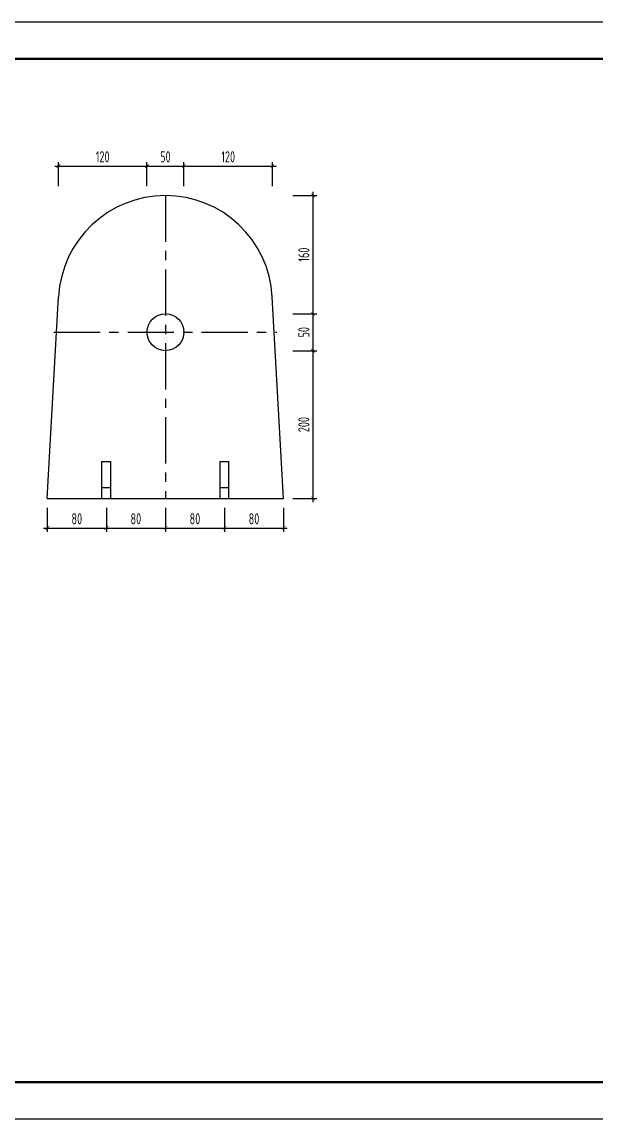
# Model space of a CAD drawing. Extents: x -100 to 128588, y -100 to 34507.
# Drawn here: x 25604 to 41161, y 0 to 29700 of the extents above; entities that cross this region are included whole.
import ezdxf
from ezdxf.enums import TextEntityAlignment as Align

# ---------------------------------------------------------------- set-up
doc = ezdxf.new("R2010")
doc.units = 0
doc.header["$LTSCALE"] = 1000
doc.linetypes.add('CENTER', pattern=[2, 1.25, -0.25, 0.25, -0.25])
doc.layers.get('0').update_dxf_attribs({"linetype": 'CONTINUOUS'})
doc.layers.get('Defpoints').update_dxf_attribs({"linetype": 'CONTINUOUS'})
doc.layers.add('1粗实线', color=1, linetype='CONTINUOUS', lineweight=30)
doc.layers.add('HFZT', color=5, linetype='CONTINUOUS', lineweight=15)
doc.styles.add('TSSD_Dimension', font='tssdeng.shx', dxfattribs={"width": 0.7, "bigfont": 'hztxt.shx'})
doc.styles.add('TSSD_NORM', font='tssdeng.shx', dxfattribs={"width": 0.7, "bigfont": 'hztxt.shx'})
doc.dimstyles.new('TSSD_100_100', dxfattribs={"dimtxt": 300, "dimasz": 100, "dimexe": 100, "dimexo": 250, "dimgap": 100, "dimtad": 1, "dimdec": 0, "dimzin": 0, "dimdsep": 46, "dimtxsty": 'TSSD_Dimension', "dimblk": 'ARCHTICK', "dimblk1": 'ARCHTICK', "dimblk2": 'ARCHTICK', "dimcen": 0, "dimdle": 100, "dimclrt": 7, "dimadec": 0, "dimazin": 0, "dimtfac": 1, "dimtdec": 0, "dimtix": 1, "dimtmove": 2, "dimatfit": 3, "dimfxl": 1, "dimtolj": 1, "dimtzin": 0, "dimarcsym": 0})

# ---------------------------------------------------------------- blocks, each defined once
blk = doc.blocks.new('DETK')
at = {"color": 7, "linetype": 'Continuous'}
blk.add_lwpolyline([(0, 0), (0, 29700), (42000, 29700), (42000, 0), (0, 0)], dxfattribs=at)
at = {"layer": '1粗实线', "color": 7, "linetype": 'Continuous', "const_width": 60}
blk.add_lwpolyline([(2500, 1000), (2500, 28700), (41000, 28700), (41000, 1000), (2500, 1000)], dxfattribs=at)
at = {"layer": 'HFZT', "color": 2, "style": 'TSSD_NORM', "width": 0.7}
for tag, height, p in [('比例尺', 250, (40275, 3100)), ('图号', 250, (37501, 1700)), ('日期', 250, (40275, 1700)), ('图名', 400, (31926, 1425))]:
    blk.add_attdef(tag, text='', height=height, dxfattribs=at).set_placement(p, align=Align.MIDDLE)
blk = doc.blocks.new('_ArchTick')
at = {"color": 0, "linetype": 'ByBlock', "const_width": 0.15}
blk.add_lwpolyline([(-0.5, -0.5), (0.5, 0.5)], dxfattribs=at)
blk = doc.blocks.new('*D286')
at = {"color": 0, "lineweight": -2, "transparency": 16777216}
for p, q in [((26292, 16550), (26292, 15900)), ((27892, 16550), (27892, 15900)), ((26192, 16000), (27992, 16000))]:
    blk.add_line(p, q, dxfattribs=at)
at = {"layer": 'Defpoints', "color": 0, "transparency": 16777216}
for p in [(26292, 16800), (27892, 16800), (27892, 16000)]:
    blk.add_point(p, dxfattribs=at)
at = {"color": 0, "lineweight": -2, "transparency": 16777216, "xscale": 100, "yscale": 100, "zscale": 100, "rotation": 180}
blk.add_blockref('_ArchTick', (26292, 16000), dxfattribs=at)
at = {"color": 0, "lineweight": -2, "transparency": 16777216, "xscale": 100, "yscale": 100, "zscale": 100}
blk.add_blockref('_ArchTick', (27892, 16000), dxfattribs=at)
at = {"color": 7, "transparency": 16777216, "insert": (27092, 16250), "char_height": 300, "attachment_point": 5, "style": 'TSSD_Dimension'}
blk.add_mtext('\\A1;80', dxfattribs=at)
blk = doc.blocks.new('*D287')
at = {"color": 0, "lineweight": -2, "transparency": 16777216}
for p, q in [((27892, 16550), (27892, 15900)), ((29492, 16550), (29492, 15900)), ((27792, 16000), (29592, 16000))]:
    blk.add_line(p, q, dxfattribs=at)
at = {"layer": 'Defpoints', "color": 0, "transparency": 16777216}
for p in [(27892, 16800), (29492, 16800), (29492, 16000)]:
    blk.add_point(p, dxfattribs=at)
at = {"color": 0, "lineweight": -2, "transparency": 16777216, "xscale": 100, "yscale": 100, "zscale": 100, "rotation": 180}
blk.add_blockref('_ArchTick', (27892, 16000), dxfattribs=at)
at = {"color": 0, "lineweight": -2, "transparency": 16777216, "xscale": 100, "yscale": 100, "zscale": 100}
blk.add_blockref('_ArchTick', (29492, 16000), dxfattribs=at)
at = {"color": 7, "transparency": 16777216, "insert": (28692, 16250), "char_height": 300, "attachment_point": 5, "style": 'TSSD_Dimension'}
blk.add_mtext('\\A1;80', dxfattribs=at)
blk = doc.blocks.new('*D288')
at = {"color": 0, "lineweight": -2, "transparency": 16777216}
for p, q in [((29492, 16550), (29492, 15900)), ((31092, 16550), (31092, 15900)), ((29392, 16000), (31192, 16000))]:
    blk.add_line(p, q, dxfattribs=at)
at = {"layer": 'Defpoints', "color": 0, "transparency": 16777216}
for p in [(29492, 16800), (31092, 16800), (31092, 16000)]:
    blk.add_point(p, dxfattribs=at)
at = {"color": 0, "lineweight": -2, "transparency": 16777216, "xscale": 100, "yscale": 100, "zscale": 100, "rotation": 180}
blk.add_blockref('_ArchTick', (29492, 16000), dxfattribs=at)
at = {"color": 0, "lineweight": -2, "transparency": 16777216, "xscale": 100, "yscale": 100, "zscale": 100}
blk.add_blockref('_ArchTick', (31092, 16000), dxfattribs=at)
at = {"color": 7, "transparency": 16777216, "insert": (30292, 16250), "char_height": 300, "attachment_point": 5, "style": 'TSSD_Dimension'}
blk.add_mtext('\\A1;80', dxfattribs=at)
blk = doc.blocks.new('*D289')
at = {"color": 0, "lineweight": -2, "transparency": 16777216}
for p, q in [((31092, 16550), (31092, 15900)), ((32692, 16550), (32692, 15900)), ((30992, 16000), (32792, 16000))]:
    blk.add_line(p, q, dxfattribs=at)
at = {"layer": 'Defpoints', "color": 0, "transparency": 16777216}
for p in [(31092, 16800), (32692, 16800), (32692, 16000)]:
    blk.add_point(p, dxfattribs=at)
at = {"color": 0, "lineweight": -2, "transparency": 16777216, "xscale": 100, "yscale": 100, "zscale": 100, "rotation": 180}
blk.add_blockref('_ArchTick', (31092, 16000), dxfattribs=at)
at = {"color": 0, "lineweight": -2, "transparency": 16777216, "xscale": 100, "yscale": 100, "zscale": 100}
blk.add_blockref('_ArchTick', (32692, 16000), dxfattribs=at)
at = {"color": 7, "transparency": 16777216, "insert": (31892, 16250), "char_height": 300, "attachment_point": 5, "style": 'TSSD_Dimension'}
blk.add_mtext('\\A1;80', dxfattribs=at)
blk = doc.blocks.new('*D290')
at = {"color": 0, "lineweight": -2, "transparency": 16777216}
for p, q in [((32942, 20800), (33592, 20800)), ((33492, 16700), (33492, 20900)), ((32942, 16800), (33592, 16800))]:
    blk.add_line(p, q, dxfattribs=at)
at = {"layer": 'Defpoints', "color": 0, "transparency": 16777216}
for p in [(32692, 20800), (33492, 20800), (32692, 16800)]:
    blk.add_point(p, dxfattribs=at)
at = {"color": 0, "lineweight": -2, "transparency": 16777216, "xscale": 100, "yscale": 100, "zscale": 100}
for p, rotation in [((33492, 20800), 90), ((33492, 16800), 270)]:
    blk.add_blockref('_ArchTick', p, dxfattribs=dict(at, rotation=rotation))
at = {"color": 7, "transparency": 16777216, "insert": (33242, 18800), "char_height": 300, "attachment_point": 5, "rotation": 90, "style": 'TSSD_Dimension'}
blk.add_mtext('\\A1;200', dxfattribs=at)
blk = doc.blocks.new('*D291')
at = {"color": 0, "lineweight": -2, "transparency": 16777216}
for p, q in [((32942, 21800), (33592, 21800)), ((33492, 20700), (33492, 21900)), ((32942, 20800), (33592, 20800))]:
    blk.add_line(p, q, dxfattribs=at)
at = {"layer": 'Defpoints', "color": 0, "transparency": 16777216}
for p in [(32692, 21800), (33492, 21800), (32692, 20800)]:
    blk.add_point(p, dxfattribs=at)
at = {"color": 0, "lineweight": -2, "transparency": 16777216, "xscale": 100, "yscale": 100, "zscale": 100}
for p, rotation in [((33492, 21800), 90), ((33492, 20800), 270)]:
    blk.add_blockref('_ArchTick', p, dxfattribs=dict(at, rotation=rotation))
at = {"color": 7, "transparency": 16777216, "insert": (33242, 21300), "char_height": 300, "attachment_point": 5, "rotation": 90, "style": 'TSSD_Dimension'}
blk.add_mtext('\\A1;50', dxfattribs=at)
blk = doc.blocks.new('*D292')
at = {"color": 0, "lineweight": -2, "transparency": 16777216}
for p, q in [((32942, 25000), (33592, 25000)), ((33492, 21700), (33492, 25100)), ((32942, 21800), (33592, 21800))]:
    blk.add_line(p, q, dxfattribs=at)
at = {"layer": 'Defpoints', "color": 0, "transparency": 16777216}
for p in [(32692, 25000), (33492, 25000), (32692, 21800)]:
    blk.add_point(p, dxfattribs=at)
at = {"color": 0, "lineweight": -2, "transparency": 16777216, "xscale": 100, "yscale": 100, "zscale": 100}
for p, rotation in [((33492, 25000), 90), ((33492, 21800), 270)]:
    blk.add_blockref('_ArchTick', p, dxfattribs=dict(at, rotation=rotation))
at = {"color": 7, "transparency": 16777216, "insert": (33242, 23400), "char_height": 300, "attachment_point": 5, "rotation": 90, "style": 'TSSD_Dimension'}
blk.add_mtext('\\A1;160', dxfattribs=at)
blk = doc.blocks.new('*D293')
at = {"color": 0, "lineweight": -2, "transparency": 16777216}
for p, q in [((26592, 25250), (26592, 25900)), ((28992, 25250), (28992, 25900)), ((26492, 25800), (29092, 25800))]:
    blk.add_line(p, q, dxfattribs=at)
at = {"layer": 'Defpoints', "color": 0, "transparency": 16777216}
for p in [(28992, 25800), (26592, 25000), (28992, 25000)]:
    blk.add_point(p, dxfattribs=at)
at = {"color": 0, "lineweight": -2, "transparency": 16777216, "xscale": 100, "yscale": 100, "zscale": 100, "rotation": 180}
blk.add_blockref('_ArchTick', (26592, 25800), dxfattribs=at)
at = {"color": 0, "lineweight": -2, "transparency": 16777216, "xscale": 100, "yscale": 100, "zscale": 100}
blk.add_blockref('_ArchTick', (28992, 25800), dxfattribs=at)
at = {"color": 7, "transparency": 16777216, "insert": (27792, 26050), "char_height": 300, "attachment_point": 5, "style": 'TSSD_Dimension'}
blk.add_mtext('\\A1;120', dxfattribs=at)
blk = doc.blocks.new('*D294')
at = {"color": 0, "lineweight": -2, "transparency": 16777216}
for p, q in [((28992, 25250), (28992, 25900)), ((29992, 25250), (29992, 25900)), ((28892, 25800), (30092, 25800))]:
    blk.add_line(p, q, dxfattribs=at)
at = {"layer": 'Defpoints', "color": 0, "transparency": 16777216}
for p in [(29992, 25800), (28992, 25000), (29992, 25000)]:
    blk.add_point(p, dxfattribs=at)
at = {"color": 0, "lineweight": -2, "transparency": 16777216, "xscale": 100, "yscale": 100, "zscale": 100, "rotation": 180}
blk.add_blockref('_ArchTick', (28992, 25800), dxfattribs=at)
at = {"color": 0, "lineweight": -2, "transparency": 16777216, "xscale": 100, "yscale": 100, "zscale": 100}
blk.add_blockref('_ArchTick', (29992, 25800), dxfattribs=at)
at = {"color": 7, "transparency": 16777216, "insert": (29492, 26050), "char_height": 300, "attachment_point": 5, "style": 'TSSD_Dimension'}
blk.add_mtext('\\A1;50', dxfattribs=at)
blk = doc.blocks.new('*D295')
at = {"color": 0, "lineweight": -2, "transparency": 16777216}
for p, q in [((29992, 25250), (29992, 25900)), ((32392, 25250), (32392, 25900)), ((29892, 25800), (32492, 25800))]:
    blk.add_line(p, q, dxfattribs=at)
at = {"layer": 'Defpoints', "color": 0, "transparency": 16777216}
for p in [(32392, 25800), (29992, 25000), (32392, 25000)]:
    blk.add_point(p, dxfattribs=at)
at = {"color": 0, "lineweight": -2, "transparency": 16777216, "xscale": 100, "yscale": 100, "zscale": 100, "rotation": 180}
blk.add_blockref('_ArchTick', (29992, 25800), dxfattribs=at)
at = {"color": 0, "lineweight": -2, "transparency": 16777216, "xscale": 100, "yscale": 100, "zscale": 100}
blk.add_blockref('_ArchTick', (32392, 25800), dxfattribs=at)
at = {"color": 7, "transparency": 16777216, "insert": (31192, 26050), "char_height": 300, "attachment_point": 5, "style": 'TSSD_Dimension'}
blk.add_mtext('\\A1;120', dxfattribs=at)

msp = doc.modelspace()

# ---------------------------------------------------------------- linework, layer by layer
at = {"linetype": 'CENTER'}
for p, q in [((29492.22448, 25000), (29492.22448, 16800)), ((26472.22448, 21300), (32512.22448, 21300))]:
    msp.add_line(p, q, dxfattribs=at)
for p, q in [((26292.22448, 16800), (26596.72134, 22261.43586)), ((32692.22448, 16800), (32387.72763, 22261.43586)), ((27772.22448, 16800), (27772.22448, 17800)), ((27772.22448, 17800), (28012.22448, 17800)), ((28012.22448, 16800), (28012.22448, 17800)), ((30972.22448, 16800), (30972.22448, 17800)), ((30972.22448, 17800), (31212.22448, 17800)), ((31212.22448, 16800), (31212.22448, 17800)), ((27772.22448, 17100), (28012.22448, 17100)), ((30972.22448, 17100), (31212.22448, 17100)), ((26292.22448, 16800), (32692.22448, 16800))]:
    msp.add_line(p, q)
msp.add_circle((29492.22448, 21300), 500)
msp.add_arc((29492.22448, 22100), 2900, 3.191164621, 176.808835379)

# ---------------------------------------------------------------- block references
msp.add_blockref('DETK', (16692.22448, 0))

# ---------------------------------------------------------------- dimensions: what is measured, and where the dimension line sits
for p1, p2, distance, text, picture, middle in [((26592.22448, 25000), (28992.22448, 25000), 800, '120', '*D293', (27792.22448, 26050)), ((28992.22448, 25000), (29992.22448, 25000), 800, '50', '*D294', (29492.22448, 26050)), ((29992.22448, 25000), (32392.22448, 25000), 800, '120', '*D295', (31192.22448, 26050)), ((32692.22448, 21800), (32692.22448, 25000), -800, '160', '*D292', (33242.22448, 23400)), ((32692.22448, 20800), (32692.22448, 21800), -800, '50', '*D291', (33242.22448, 21300)), ((32692.22448, 16800), (32692.22448, 20800), -800, '200', '*D290', (33242.22448, 18800)), ((26292.22448, 16800), (27892.22448, 16800), -800, '80', '*D286', (27092.22448, 16250)), ((27892.22448, 16800), (29492.22448, 16800), -800, '80', '*D287', (28692.22448, 16250)), ((29492.22448, 16800), (31092.22448, 16800), -800, '80', '*D288', (30292.22448, 16250)), ((31092.22448, 16800), (32692.22448, 16800), -800, '80', '*D289', (31892.22448, 16250))]:
    dim = msp.add_aligned_dim(p1=p1, p2=p2, distance=distance, text=text, dimstyle='TSSD_100_100')
    dim.commit()
    dim.dimension.update_dxf_attribs({"geometry": picture, "text_midpoint": middle})

doc.saveas('drawing.dxf')
